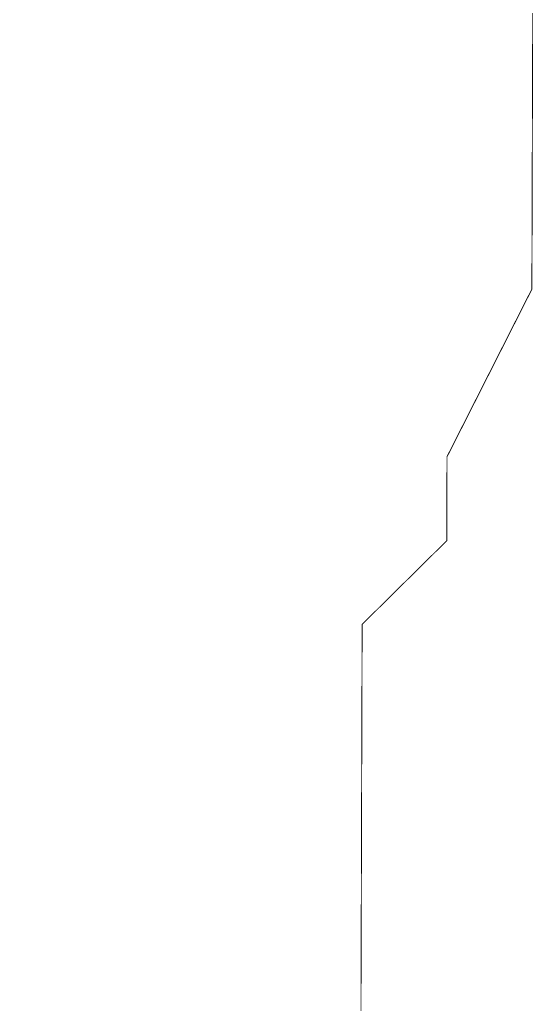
# Model space of a CAD drawing. Header units: metres. Extents: x 561401 to 594056, y 8460144 to 8508504.
# Drawn here: x 578631.9 to 578745, y 8494385.8 to 8494602.2 of the extents above; entities that cross this region are included whole.
import ezdxf

# ---------------------------------------------------------------- set-up
doc = ezdxf.new("R2010")
doc.units = ezdxf.units.M
doc.layers.add('1.2. AFECTADOS BASE GRAFICA SUNARP', color=150, linetype='Continuous')

msp = doc.modelspace()

# ---------------------------------------------------------------- linework, layer by layer
at = {"layer": '1.2. AFECTADOS BASE GRAFICA SUNARP', "color": 64, "linetype": 'Continuous', "lineweight": -3, "const_width": 0.2}
for points in [[(578632.02, 8494137.39), (578632.13, 8494174.3), (578650.76, 8494192.69), (578650.81, 8494211.15), (578650.87, 8494229.6), (578650.92, 8494248.05), (578669.54, 8494266.45), (578669.6, 8494284.9), (578688.22, 8494303.29), (578688.28, 8494321.75), (578688.39, 8494358.65), (578707.01, 8494377.05), (578707.07, 8494395.5), (578707.18, 8494432.4), (578707.24, 8494450.85), (578707.29, 8494469.31), (578725.92, 8494487.7), (578725.97, 8494506.15), (578744.65, 8494543), (578744.71, 8494561.46), (578744.76, 8494579.91), (578744.82, 8494598.36), (578744.87, 8494616.81)], [(578744.87, 8494616.81), (578744.82, 8494598.36), (578744.76, 8494579.91), (578744.71, 8494561.46), (578744.65, 8494543), (578725.97, 8494506.15), (578725.92, 8494487.7), (578707.29, 8494469.31), (578707.24, 8494450.85), (578707.18, 8494432.4), (578707.07, 8494395.5), (578707.01, 8494377.05), (578688.39, 8494358.65), (578688.28, 8494321.75), (578688.22, 8494303.29), (578669.6, 8494284.9), (578669.54, 8494266.45), (578650.92, 8494248.05), (578650.87, 8494229.6), (578650.81, 8494211.15), (578650.76, 8494192.69), (578632.13, 8494174.3), (578632.02, 8494137.39)]]:
    msp.add_lwpolyline(points, dxfattribs=at)

doc.saveas('drawing.dxf')
